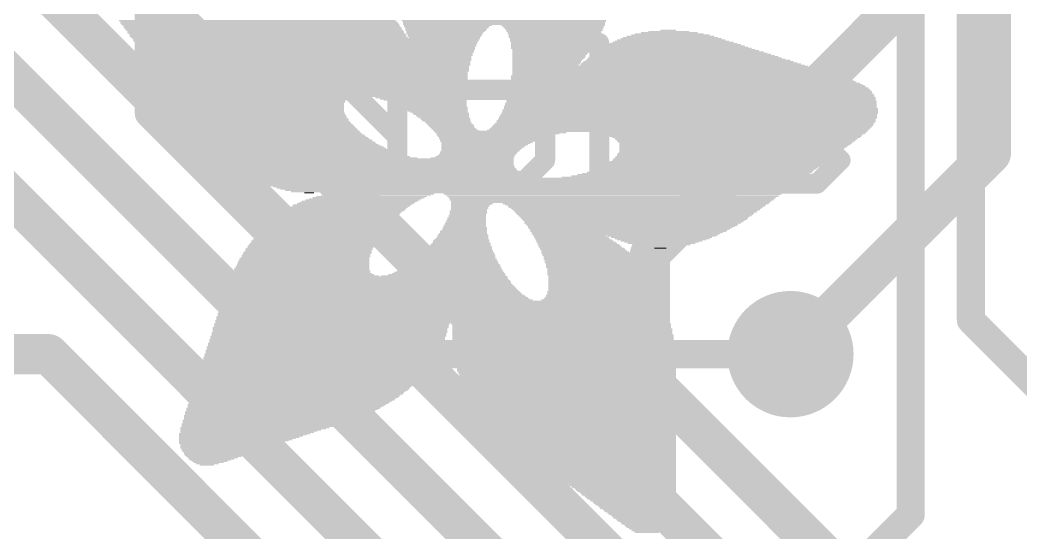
# Model space of a CAD drawing. Extents: x -0.1 to 66, y -0.1 to 31.
# Drawn here: x 3.38 to 9.72, y 5.98 to 9.23 of the extents above; entities that cross this region are included whole.
import ezdxf

# ---------------------------------------------------------------- set-up
doc = ezdxf.new("R2010")
doc.units = 0
for name, color, linetype in [('1', 12, 'CONTINUOUS'), ('16', 132, 'CONTINUOUS'), ('18', 110, 'CONTINUOUS'), ('21', 40, 'CONTINUOUS'), ('22', 6, 'CONTINUOUS')]:
    doc.layers.add(name, color=color, linetype=linetype)

# ---------------------------------------------------------------- blocks, each defined once
blk = doc.blocks.new('RECT')
blk.add_solid([(-0.5, -0.5), (0.5, -0.5), (-0.5, 0.5), (0.5, 0.5)])
blk = doc.blocks.new('ROUNDV')
at = {"const_width": 0.5}
blk.add_lwpolyline([(0, -0.25, 1), (0, 0.25, 1), (0, -0.25)], format="xyb", dxfattribs=at)

msp = doc.modelspace()

# ---------------------------------------------------------------- linework, layer by layer
at = {"layer": '1', "const_width": 0.1778}
for points in [[(9.398, 9.906), (9.398, 7.3279)], [(4.191, 9.779), (4.191, 8.636)], [(9.017, 9.652), (9.017, 6.096)], [(4.191, 8.636), (5.715, 7.112)], [(9.398, 7.3279), (10.2997, 6.4262)], [(8.255, 7.112), (5.715, 7.112)], [(9.017, 6.096), (8.382, 5.461)]]:
    msp.add_lwpolyline(points, dxfattribs=at)
at = {"layer": '1', "const_width": 0.0889}
for points in [[(4.2224, 8.6674, 1), (4.1596, 8.6046)], [(4.1465, 8.636, 1), (4.2355, 8.636)], [(9.4294, 7.3593, 1), (9.3666, 7.2965)], [(9.3536, 7.3279, 1), (9.4424, 7.3279)], [(5.715, 7.1565, 1), (5.715, 7.0675)], [(5.6836, 7.0806, 1), (5.7464, 7.1434)], [(8.255, 7.0675, 1), (8.255, 7.1565)], [(9.0484, 6.0646, 1), (8.9856, 6.1274)], [(8.9726, 6.096, 1), (9.0615, 6.096)]]:
    msp.add_lwpolyline(points, format="xyb", dxfattribs=at)
at = {"layer": '16', "const_width": 0.254}
for points in [[(9.525, 21.844), (9.525, 8.382)], [(8.001, 5.588), (4.064, 9.525)], [(6.985, 5.207), (2.794, 9.398)], [(3.556, 9.398), (7.493, 5.461)], [(9.017, 9.398), (7.366, 7.747)], [(9.525, 8.382), (8.255, 7.112)], [(3.175, 8.255), (6.477, 4.953)], [(7.366, 7.747), (7.366, 6.9469)], [(3.556, 7.112), (2.794, 7.112)], [(5.969, 4.699), (3.556, 7.112)], [(7.366, 6.9469), (9.2202, 5.0927)]]:
    msp.add_lwpolyline(points, dxfattribs=at)
at = {"layer": '16', "const_width": 0.127}
for points in [[(9.5699, 8.3371, 1), (9.4801, 8.4269)], [(9.4615, 8.382, 1), (9.5885, 8.382)], [(7.4295, 7.747, 1), (7.3025, 7.747)], [(7.3211, 7.7919, 1), (7.4109, 7.7021)], [(3.6009, 7.1569, 1), (3.5111, 7.0671)], [(3.556, 7.0485, 1), (3.556, 7.1755)], [(8.2101, 7.1569, 1), (8.2999, 7.0671)], [(7.4109, 6.9918, 1), (7.3211, 6.902)], [(7.3025, 6.9469, 1), (7.4295, 6.9469)]]:
    msp.add_lwpolyline(points, format="xyb", dxfattribs=at)
at = {"layer": '22', "const_width": 0.127}
for points in [[(6.1083, 9.0813), (6.1083, 8.1915)], [(7.0438, 9.0813), (7.0438, 8.1915)], [(5.4694, 8.7847), (5.3211, 8.7847)], [(5.7659, 8.4881), (5.4694, 8.7847)], [(5.7659, 8.1915), (5.7659, 8.7847)], [(6.5532, 8.7847), (6.1083, 8.7847)], [(6.7015, 8.6364), (6.5532, 8.7847)], [(7.4887, 8.7847), (7.0438, 8.7847)], [(7.637, 8.6364), (7.4887, 8.7847)], [(8.1276, 8.7847), (7.9793, 8.6364)], [(8.4242, 8.7847), (8.1276, 8.7847)], [(6.7015, 8.3398), (6.7015, 8.6364)], [(7.637, 8.3398), (7.637, 8.6364)], [(7.9793, 8.6364), (7.9793, 8.1915)], [(8.4242, 8.4881), (7.9793, 8.4881)], [(8.5725, 8.3398), (8.4242, 8.4881)], [(6.5532, 8.1915), (6.7015, 8.3398)], [(7.4887, 8.1915), (7.637, 8.3398)], [(8.4242, 8.1915), (8.5725, 8.3398)], [(6.1083, 8.1915), (6.5532, 8.1915)], [(7.0438, 8.1915), (7.4887, 8.1915)], [(7.9793, 8.1915), (8.4242, 8.1915)]]:
    msp.add_lwpolyline(points, dxfattribs=at)
at = {"layer": '22', "const_width": 0.0635}
for points in [[(6.14, 9.0813, 1), (6.0765, 9.0813)], [(7.0756, 9.0813, 1), (7.0121, 9.0813)], [(5.3211, 8.8164, 1), (5.3211, 8.7529)], [(5.4918, 8.8071, 1), (5.4469, 8.7622)], [(5.4694, 8.7529, 1), (5.4694, 8.8164)], [(5.7977, 8.7847, 1), (5.7342, 8.7847)], [(6.1083, 8.8164, 1), (6.1083, 8.7529)], [(6.5756, 8.8071, 1), (6.5307, 8.7622)], [(6.5532, 8.7529, 1), (6.5532, 8.8164)], [(7.0438, 8.8164, 1), (7.0438, 8.7529)], [(7.5111, 8.8071, 1), (7.4662, 8.7622)], [(7.4887, 8.7529, 1), (7.4887, 8.8164)], [(8.1276, 8.8164, 1), (8.1276, 8.7529)], [(8.1501, 8.7622, 1), (8.1052, 8.8071)], [(8.4242, 8.7529, 1), (8.4242, 8.8164)], [(6.7332, 8.6364, 1), (6.6697, 8.6364)], [(6.679, 8.6139, 1), (6.7239, 8.6588)], [(7.6687, 8.6364, 1), (7.6052, 8.6364)], [(7.6145, 8.6139, 1), (7.6594, 8.6588)], [(8.0111, 8.6364, 1), (7.9476, 8.6364)], [(7.9569, 8.6588, 1), (8.0018, 8.6139)], [(5.7435, 8.4656, 1), (5.7884, 8.5105)], [(7.9793, 8.5198, 1), (7.9793, 8.4563)], [(8.4467, 8.5105, 1), (8.4018, 8.4656)], [(8.4242, 8.4563, 1), (8.4242, 8.5198)], [(6.6697, 8.3398, 1), (6.7332, 8.3398)], [(6.7239, 8.3173, 1), (6.679, 8.3622)], [(7.6052, 8.3398, 1), (7.6687, 8.3398)], [(7.6594, 8.3173, 1), (7.6145, 8.3622)], [(8.595, 8.3173, 1), (8.55, 8.3622)], [(8.55, 8.3173, 1), (8.595, 8.3622)], [(6.1083, 8.2233, 1), (6.1083, 8.1597)], [(6.5307, 8.214, 1), (6.5756, 8.169)], [(6.5532, 8.1597, 1), (6.5532, 8.2233)], [(7.0438, 8.2233, 1), (7.0438, 8.1597)], [(7.4662, 8.214, 1), (7.5111, 8.169)], [(7.4887, 8.1597, 1), (7.4887, 8.2233)], [(7.9793, 8.2233, 1), (7.9793, 8.1597)], [(8.4018, 8.214, 1), (8.4467, 8.169)], [(8.4242, 8.1597, 1), (8.4242, 8.2233)], [(5.7342, 8.1915, 1), (5.7977, 8.1915)], [(6.0765, 8.1915, 1), (6.14, 8.1915)], [(7.0121, 8.1915, 1), (7.0756, 8.1915)], [(7.9476, 8.1915, 1), (8.0111, 8.1915)]]:
    msp.add_lwpolyline(points, format="xyb", dxfattribs=at)

# ---------------------------------------------------------------- block references
at = {"layer": '18', "xscale": 0.8001, "yscale": 0.8001}
msp.add_blockref('ROUNDV', (8.255, 7.112), dxfattribs=at)
msp.add_blockref('ROUNDV', (8.255, 7.112), dxfattribs=at)
at = {"layer": '21'}
for p, xscale, yscale in [((4.8781, 9.2227), 1.7526, 0.0077), ((4.8857, 9.2151), 1.7526, 0.0076), ((4.8895, 9.2075), 1.7602, 0.0076), ((4.8971, 9.1999), 1.7602, 0.0076), ((4.9009, 9.1923), 1.7526, 0.0076), ((6.4402, 9.2227), 1.2954, 0.0077), ((6.444, 9.2151), 1.2878, 0.0076), ((6.4402, 9.2075), 1.2802, 0.0076), ((6.4402, 9.1999), 1.2802, 0.0076), ((6.0859, 9.1923), 0.5563, 0.0076), ((6.7526, 9.1923), 0.6554, 0.0076), ((4.9086, 9.1847), 1.7526, 0.0077), ((4.9124, 9.177), 1.7602, 0.0076), ((4.9162, 9.1694), 1.7526, 0.0076), ((4.9238, 9.1618), 1.7526, 0.0076), ((4.9314, 9.1542), 1.7526, 0.0076), ((4.9314, 9.1466), 1.7526, 0.0077), ((4.939, 9.1389), 1.7526, 0.0076), ((4.9467, 9.1313), 1.7526, 0.0076), ((6.0782, 9.1847), 0.541, 0.0077), ((6.0782, 9.177), 0.5258, 0.0076), ((6.0744, 9.1694), 0.5182, 0.0076), ((6.0706, 9.1618), 0.5106, 0.0076), ((6.0668, 9.1466), 0.4876, 0.0077), ((6.063, 9.1389), 0.48, 0.0076), ((6.0707, 9.1542), 0.4953, 0.0076), ((6.0668, 9.1313), 0.4724, 0.0076), ((6.7526, 9.1847), 0.64, 0.0077), ((6.7564, 9.177), 0.6324, 0.0076), ((6.7564, 9.1694), 0.6172, 0.0076), ((6.7602, 9.1618), 0.6096, 0.0076), ((6.7564, 9.1542), 0.602, 0.0076), ((6.7602, 9.1466), 0.5944, 0.0077), ((6.7564, 9.1389), 0.5868, 0.0076), ((6.7603, 9.1313), 0.5791, 0.0076), ((7.4956, 9.1313), 0.4953, 0.0076), ((7.488, 9.1389), 0.4343, 0.0076), ((7.488, 9.1466), 0.3581, 0.0077), ((7.4842, 9.1542), 0.2591, 0.0076), ((7.4803, 9.1618), 0.099, 0.0076), ((4.9467, 9.1237), 1.7526, 0.0076), ((4.9543, 9.1161), 1.7526, 0.0076), ((5.1867, 9.1085), 2.2022, 0.0077), ((5.1867, 9.1008), 2.187, 0.0076), ((5.1867, 9.0932), 2.187, 0.0076), ((5.1867, 9.0856), 2.1717, 0.0076), ((5.1905, 9.078), 2.164, 0.0076), ((5.1905, 9.0704), 2.1488, 0.0077), ((6.063, 9.1237), 0.4648, 0.0076), ((6.063, 9.1161), 0.4496, 0.0076), ((6.7565, 9.1237), 0.5715, 0.0076), ((6.7565, 9.1161), 0.5715, 0.0076), ((6.7564, 9.1085), 0.5562, 0.0077), ((6.7564, 9.1008), 0.5562, 0.0076), ((6.7526, 9.0932), 0.5486, 0.0076), ((6.7526, 9.0856), 0.5334, 0.0076), ((6.7526, 9.078), 0.5334, 0.0076), ((6.7488, 9.0704), 0.5258, 0.0077), ((7.5184, 9.0704), 0.8458, 0.0077), ((7.5146, 9.078), 0.8078, 0.0076), ((7.5108, 9.0856), 0.7696, 0.0076), ((7.5032, 9.0932), 0.7239, 0.0076), ((7.4994, 9.1008), 0.6858, 0.0076), ((7.4994, 9.1085), 0.6401, 0.0077), ((7.4956, 9.1161), 0.6019, 0.0076), ((7.4956, 9.1237), 0.5563, 0.0076), ((5.1905, 9.0627), 2.1488, 0.0076), ((5.1905, 9.0551), 2.1336, 0.0076), ((5.1943, 9.0475), 2.126, 0.0076), ((5.1981, 9.0399), 2.1184, 0.0076), ((5.1943, 9.0323), 2.1108, 0.0077), ((5.1982, 9.0246), 2.1031, 0.0076), ((5.1982, 9.017), 2.0879, 0.0076), ((5.1982, 9.0094), 2.0879, 0.0076), ((5.202, 9.0018), 2.0803, 0.0076), ((6.745, 9.0627), 0.5182, 0.0076), ((6.745, 9.0551), 0.5182, 0.0076), ((6.7412, 9.0475), 0.5105, 0.0076), ((6.7412, 9.0399), 0.4953, 0.0076), ((6.7374, 9.0323), 0.4877, 0.0077), ((6.7374, 9.0246), 0.4877, 0.0076), ((6.7336, 9.017), 0.4801, 0.0076), ((6.7298, 9.0094), 0.4725, 0.0076), ((6.7259, 9.0018), 0.4648, 0.0076), ((7.5756, 9.0018), 1.1583, 0.0076), ((7.568, 9.0094), 1.1277, 0.0076), ((7.5604, 9.017), 1.0973, 0.0076), ((7.5565, 9.0246), 1.0592, 0.0076), ((7.5451, 9.0323), 1.0211, 0.0077), ((7.5413, 9.0399), 0.983, 0.0076), ((7.5337, 9.0475), 0.9525, 0.0076), ((7.5298, 9.0551), 0.9144, 0.0076), ((7.5223, 9.0627), 0.8839, 0.0076), ((5.2019, 8.9942), 2.065, 0.0077), ((5.2057, 8.9865), 2.0574, 0.0076), ((5.2057, 8.9789), 2.0574, 0.0076), ((5.2096, 8.9713), 2.0497, 0.0076), ((5.2096, 8.9637), 2.0345, 0.0076), ((5.2134, 8.9561), 2.0269, 0.0077), ((5.2134, 8.9484), 2.0269, 0.0076), ((5.2172, 8.9408), 2.0193, 0.0076), ((6.7259, 8.9942), 0.4648, 0.0077), ((6.7221, 8.9865), 0.4572, 0.0076), ((6.7183, 8.9789), 0.4496, 0.0076), ((6.7145, 8.9713), 0.442, 0.0076), ((6.7107, 8.9637), 0.4344, 0.0076), ((6.7107, 8.9561), 0.4344, 0.0077), ((6.7069, 8.9484), 0.4267, 0.0076), ((6.7031, 8.9408), 0.4191, 0.0076), ((7.6327, 8.9408), 1.425, 0.0076), ((7.6251, 8.9484), 1.3944, 0.0076), ((7.6175, 8.9561), 1.364, 0.0077), ((7.6099, 8.9637), 1.3335, 0.0076), ((7.606, 8.9713), 1.2954, 0.0076), ((7.5947, 8.9789), 1.2573, 0.0076), ((7.587, 8.9865), 1.2268, 0.0076), ((7.5794, 8.9942), 1.1963, 0.0077), ((5.2172, 8.9332), 2.0041, 0.0076), ((5.221, 8.9256), 1.9964, 0.0076), ((5.221, 8.918), 1.9964, 0.0077), ((5.2248, 8.9103), 1.9888, 0.0076), ((5.2286, 8.9027), 1.9812, 0.0076), ((5.2248, 8.8951), 1.9736, 0.0076), ((5.2286, 8.8875), 1.966, 0.0076), ((5.2324, 8.8799), 1.9584, 0.0077), ((7.4308, 8.9332), 1.8745, 0.0076), ((7.4422, 8.9256), 1.8974, 0.0076), ((7.4575, 8.918), 1.9279, 0.0077), ((7.4689, 8.9103), 1.9507, 0.0076), ((7.4803, 8.9027), 1.9736, 0.0076), ((7.4918, 8.8951), 1.9965, 0.0076), ((7.5032, 8.8875), 2.0193, 0.0076), ((7.5146, 8.8799), 2.0422, 0.0077), ((5.2363, 8.8722), 1.9507, 0.0076), ((5.2363, 8.8646), 1.9507, 0.0076), ((5.2401, 8.857), 1.9431, 0.0076), ((5.2439, 8.8494), 1.9355, 0.0076), ((5.2439, 8.8418), 1.9203, 0.0077), ((5.2439, 8.8341), 1.9203, 0.0076), ((5.2477, 8.8265), 1.9127, 0.0076), ((5.2515, 8.8189), 1.905, 0.0076), ((5.2553, 8.8113), 1.8974, 0.0076), ((7.5946, 8.8189), 2.2326, 0.0076), ((7.6023, 8.8113), 2.2479, 0.0076), ((7.5222, 8.8722), 2.0726, 0.0076), ((7.5337, 8.8646), 2.0955, 0.0076), ((7.5489, 8.857), 2.126, 0.0076), ((7.5603, 8.8494), 2.1488, 0.0076), ((7.5718, 8.8418), 2.1717, 0.0077), ((7.5794, 8.8341), 2.1869, 0.0076), ((7.5908, 8.8265), 2.2098, 0.0076), ((5.2553, 8.8037), 1.8974, 0.0077), ((5.2591, 8.796), 1.8898, 0.0076), ((5.2629, 8.7884), 1.8822, 0.0076), ((5.2667, 8.7808), 1.8746, 0.0076), ((5.2667, 8.7732), 1.8746, 0.0076), ((5.2706, 8.7656), 1.8669, 0.0077), ((5.2744, 8.7579), 1.8593, 0.0076), ((5.2744, 8.7503), 1.8593, 0.0076), ((7.6251, 8.7503), 2.3241, 0.0076), ((7.6175, 8.7808), 2.2936, 0.0076), ((7.6213, 8.7732), 2.3012, 0.0076), ((7.6213, 8.7656), 2.3012, 0.0077), ((7.6251, 8.7579), 2.3088, 0.0076), ((7.6061, 8.8037), 2.2555, 0.0077), ((7.6137, 8.796), 2.2707, 0.0076), ((7.6175, 8.7884), 2.2784, 0.0076), ((4.9238, 8.7427), 1.143, 0.0076), ((4.9123, 8.7351), 1.1049, 0.0076), ((4.9085, 8.7275), 1.0821, 0.0077), ((4.9047, 8.7198), 1.0745, 0.0076), ((4.9047, 8.7122), 1.0591, 0.0076), ((4.9085, 8.7046), 1.0515, 0.0076), ((4.9085, 8.697), 1.0363, 0.0076), ((4.9085, 8.6894), 1.0363, 0.0077), ((5.8916, 8.7427), 0.6249, 0.0076), ((5.9144, 8.7351), 0.5792, 0.0076), ((5.9297, 8.7275), 0.5487, 0.0077), ((5.9411, 8.7198), 0.5258, 0.0076), ((5.9525, 8.7122), 0.503, 0.0076), ((5.964, 8.7046), 0.4801, 0.0076), ((5.9716, 8.697), 0.4649, 0.0076), ((5.983, 8.6894), 0.442, 0.0077), ((7.6251, 8.697), 2.3546, 0.0076), ((7.6251, 8.6894), 2.3546, 0.0077), ((7.6251, 8.7198), 2.3394, 0.0076), ((7.6289, 8.7122), 2.347, 0.0076), ((7.6289, 8.7046), 2.347, 0.0076), ((7.6251, 8.7427), 2.3241, 0.0076), ((7.6289, 8.7351), 2.3318, 0.0076), ((7.6289, 8.7275), 2.3318, 0.0077), ((4.9123, 8.6817), 1.0287, 0.0076), ((4.9162, 8.6741), 1.0211, 0.0076), ((4.92, 8.6665), 1.0134, 0.0076), ((4.92, 8.6589), 1.0134, 0.0076), ((4.9238, 8.6513), 1.0058, 0.0077), ((4.9276, 8.6436), 0.9982, 0.0076), ((4.9314, 8.636), 1.0058, 0.0076), ((4.9352, 8.6284), 0.9982, 0.0076), ((4.9428, 8.6208), 0.9983, 0.0076), ((5.9906, 8.6817), 0.4268, 0.0076), ((6.0021, 8.6741), 0.4191, 0.0076), ((6.0097, 8.6665), 0.4039, 0.0076), ((6.0173, 8.6589), 0.3886, 0.0076), ((6.0211, 8.6513), 0.381, 0.0077), ((6.0287, 8.6436), 0.3658, 0.0076), ((6.0402, 8.636), 0.3581, 0.0076), ((6.044, 8.6284), 0.3505, 0.0076), ((6.0516, 8.6208), 0.3353, 0.0076), ((7.6099, 8.6284), 2.3851, 0.0076), ((7.6099, 8.6208), 2.3851, 0.0076), ((7.6175, 8.6436), 2.3851, 0.0076), ((7.6175, 8.636), 2.3851, 0.0076), ((7.6213, 8.6589), 2.3774, 0.0076), ((7.6213, 8.6513), 2.3774, 0.0077), ((7.6213, 8.6817), 2.3622, 0.0076), ((7.6213, 8.6741), 2.3622, 0.0076), ((7.6251, 8.6665), 2.3698, 0.0076), ((4.9467, 8.6132), 0.9906, 0.0077), ((4.9505, 8.6055), 0.9982, 0.0076), ((4.9581, 8.5979), 0.9982, 0.0076), ((4.9619, 8.5903), 0.9906, 0.0076), ((4.9695, 8.5827), 0.9906, 0.0076), ((4.9733, 8.5751), 0.9982, 0.0077), ((4.9809, 8.5674), 0.9983, 0.0076), ((4.9886, 8.5598), 0.9982, 0.0076), ((6.0554, 8.6132), 0.3277, 0.0077), ((6.0668, 8.6055), 0.32, 0.0076), ((6.0706, 8.5979), 0.3124, 0.0076), ((6.0744, 8.5903), 0.3048, 0.0076), ((6.0859, 8.5827), 0.2971, 0.0076), ((6.0897, 8.5751), 0.2895, 0.0077), ((6.0973, 8.5674), 0.2896, 0.0076), ((6.1049, 8.5598), 0.2896, 0.0076), ((7.5756, 8.5598), 2.4079, 0.0076), ((7.5794, 8.5674), 2.4003, 0.0076), ((7.587, 8.5751), 2.4003, 0.0077), ((7.5947, 8.5903), 2.4003, 0.0076), ((7.5947, 8.5827), 2.4003, 0.0076), ((7.5985, 8.5979), 2.3927, 0.0076), ((7.6061, 8.6132), 2.3927, 0.0077), ((7.6061, 8.6055), 2.3927, 0.0076), ((4.9962, 8.5522), 0.9982, 0.0076), ((5, 8.5446), 1.0058, 0.0076), ((5.0076, 8.537), 1.0058, 0.0077), ((5.0152, 8.5293), 1.0059, 0.0076), ((5.0191, 8.5217), 1.0135, 0.0076), ((5.0267, 8.5141), 1.0135, 0.0076), ((5.0343, 8.5065), 1.0134, 0.0076), ((5.0457, 8.4989), 1.0211, 0.0077), ((6.1087, 8.5522), 0.282, 0.0076), ((6.1164, 8.5446), 0.2819, 0.0076), ((6.124, 8.537), 0.2819, 0.0077), ((6.1354, 8.5293), 0.2896, 0.0076), ((7.3698, 8.5217), 2.7432, 0.0076), ((6.4211, 8.5141), 0.8306, 0.0076), ((6.383, 8.4989), 0.7391, 0.0077), ((6.4021, 8.5065), 0.7772, 0.0076), ((7.5413, 8.5293), 2.4155, 0.0076), ((7.5527, 8.537), 2.408, 0.0077), ((7.5604, 8.5446), 2.4079, 0.0076), ((7.568, 8.5522), 2.4079, 0.0076), ((7.8841, 8.5141), 1.6993, 0.0076), ((7.8994, 8.5065), 1.6536, 0.0076), ((7.9032, 8.4989), 1.6154, 0.0077), ((5.0534, 8.4912), 1.0211, 0.0076), ((5.061, 8.4836), 1.0363, 0.0076), ((5.0686, 8.476), 1.0363, 0.0076), ((5.08, 8.4684), 1.044, 0.0076), ((5.0877, 8.4608), 1.0439, 0.0077), ((5.0991, 8.4531), 1.0515, 0.0076), ((5.1067, 8.4455), 1.0516, 0.0076), ((5.1181, 8.4379), 1.0592, 0.0076), ((5.1295, 8.4303), 1.0668, 0.0076), ((6.3716, 8.4912), 0.701, 0.0076), ((6.3525, 8.476), 0.6477, 0.0076), ((6.364, 8.4836), 0.6706, 0.0076), ((6.3449, 8.4684), 0.6172, 0.0076), ((6.3373, 8.4608), 0.602, 0.0077), ((6.3258, 8.4455), 0.5639, 0.0076), ((6.3182, 8.4379), 0.5487, 0.0076), ((6.3335, 8.4531), 0.5792, 0.0076), ((6.3106, 8.4303), 0.5334, 0.0076), ((7.907, 8.4912), 1.5926, 0.0076), ((7.9108, 8.4836), 1.5697, 0.0076), ((7.9108, 8.476), 1.5393, 0.0076), ((7.9108, 8.4684), 1.524, 0.0076), ((7.9108, 8.4608), 1.5087, 0.0077), ((7.9071, 8.4531), 1.4859, 0.0076), ((7.9071, 8.4455), 1.4707, 0.0076), ((7.9032, 8.4379), 1.463, 0.0076), ((7.8956, 8.4303), 1.4478, 0.0076), ((5.141, 8.4227), 1.0744, 0.0077), ((5.1524, 8.415), 1.082, 0.0076), ((5.1601, 8.4074), 1.0973, 0.0076), ((5.1753, 8.3998), 1.1125, 0.0076), ((5.1867, 8.3922), 1.1202, 0.0076), ((5.2058, 8.3846), 1.1277, 0.0077), ((5.2172, 8.3769), 1.1354, 0.0076), ((5.2362, 8.3693), 1.1582, 0.0076), ((6.265, 8.3693), 0.4877, 0.0076), ((6.2726, 8.3769), 0.4877, 0.0076), ((6.2839, 8.3922), 0.4953, 0.0076), ((6.2801, 8.3846), 0.4877, 0.0077), ((6.2915, 8.3998), 0.4953, 0.0076), ((6.3068, 8.4227), 0.5258, 0.0077), ((6.2992, 8.415), 0.5106, 0.0076), ((6.2954, 8.4074), 0.503, 0.0076), ((7.8499, 8.3769), 1.3868, 0.0076), ((7.8461, 8.3693), 1.3792, 0.0076), ((7.8613, 8.3846), 1.3944, 0.0077), ((7.8841, 8.415), 1.4249, 0.0076), ((7.8803, 8.4074), 1.4173, 0.0076), ((7.8765, 8.3998), 1.4097, 0.0076), ((7.8918, 8.4227), 1.4402, 0.0077), ((7.869, 8.3922), 1.3945, 0.0076), ((5.2553, 8.3617), 1.1811, 0.0076), ((5.2819, 8.3541), 1.2192, 0.0076), ((5.5906, 8.3465), 1.8211, 0.0077), ((5.5944, 8.3388), 1.8135, 0.0076), ((5.5982, 8.3312), 1.8059, 0.0076), ((5.6058, 8.3236), 1.7907, 0.0076), ((5.6096, 8.316), 1.783, 0.0076), ((5.6134, 8.3084), 1.7754, 0.0077), ((6.2383, 8.3541), 0.5257, 0.0076), ((6.2573, 8.3617), 0.503, 0.0076), ((7.7623, 8.3084), 1.3793, 0.0077), ((7.7737, 8.316), 1.3716, 0.0076), ((7.7889, 8.3236), 1.3716, 0.0076), ((7.7965, 8.3312), 1.3716, 0.0076), ((7.808, 8.3388), 1.364, 0.0076), ((7.8194, 8.3465), 1.3716, 0.0077), ((7.827, 8.3541), 1.3716, 0.0076), ((7.8385, 8.3617), 1.3793, 0.0076), ((5.6211, 8.3007), 1.7755, 0.0076), ((5.6287, 8.2931), 1.7603, 0.0076), ((5.6363, 8.2855), 1.7602, 0.0076), ((5.6439, 8.2779), 1.7602, 0.0076), ((5.6591, 8.2703), 1.7602, 0.0077), ((5.6706, 8.2626), 1.7679, 0.0076), ((5.6858, 8.255), 1.7678, 0.0076), ((5.7011, 8.2474), 1.7679, 0.0076), ((5.7201, 8.2398), 1.7907, 0.0076), ((7.6099, 8.2398), 1.4859, 0.0076), ((7.6365, 8.2474), 1.463, 0.0076), ((7.6556, 8.255), 1.4402, 0.0076), ((7.6785, 8.2626), 1.4249, 0.0076), ((7.6937, 8.2703), 1.4097, 0.0077), ((7.7089, 8.2779), 1.3944, 0.0076), ((7.7242, 8.2855), 1.3945, 0.0076), ((7.7356, 8.2931), 1.3868, 0.0076), ((7.7546, 8.3007), 1.3792, 0.0076), ((5.7544, 8.2322), 1.8288, 0.0077), ((6.5964, 8.2245), 3.4824, 0.0076), ((6.5964, 8.2169), 3.4518, 0.0076), ((6.6002, 8.2093), 3.429, 0.0076), ((6.604, 8.2017), 3.4062, 0.0076), ((6.604, 8.1941), 3.3756, 0.0077), ((6.6078, 8.1864), 3.3528, 0.0076), ((6.6117, 8.1788), 3.3147, 0.0076), ((7.5756, 8.2322), 1.5393, 0.0077), ((6.6193, 8.1712), 3.2843, 0.0076), ((6.6269, 8.1636), 3.2537, 0.0076), ((6.6307, 8.156), 3.2156, 0.0077), ((6.6421, 8.1483), 3.1776, 0.0076), ((6.6535, 8.1407), 3.1242, 0.0076), ((5.2058, 8.1331), 0.0609, 0.0076), ((5.6287, 8.1179), 0.6935, 0.0077), ((5.6515, 8.1255), 0.6934, 0.0076), ((6.7717, 8.1331), 2.8727, 0.0076), ((7.1298, 8.1255), 2.1412, 0.0076), ((7.1298, 8.1179), 2.1108, 0.0077), ((5.4725, 8.0493), 0.7467, 0.0076), ((5.4801, 8.0569), 0.7467, 0.0076), ((5.4991, 8.0645), 0.7392, 0.0076), ((5.5106, 8.0721), 0.7315, 0.0076), ((5.5258, 8.0798), 0.7315, 0.0077), ((5.5449, 8.0874), 0.7239, 0.0076), ((5.5639, 8.095), 0.7163, 0.0076), ((5.583, 8.1026), 0.7087, 0.0076), ((5.602, 8.1102), 0.701, 0.0076), ((7.1298, 8.1102), 2.0955, 0.0076), ((7.126, 8.1026), 2.0726, 0.0076), ((7.126, 8.095), 2.0574, 0.0076), ((7.1222, 8.0874), 2.0498, 0.0076), ((6.2383, 8.0645), 0.2667, 0.0076), ((6.2307, 8.0569), 0.2515, 0.0076), ((6.2268, 8.0493), 0.2438, 0.0076), ((7.1184, 8.0798), 2.0269, 0.0077), ((7.1146, 8.0721), 2.0193, 0.0076), ((7.2746, 8.0645), 1.684, 0.0076), ((7.2746, 8.0569), 1.6535, 0.0076), ((7.2784, 8.0493), 1.6307, 0.0076), ((5.3848, 7.9883), 0.7696, 0.0076), ((5.3924, 7.9959), 0.7696, 0.0076), ((5.4039, 8.0036), 0.762, 0.0077), ((5.4115, 8.0112), 0.762, 0.0076), ((5.4267, 8.0188), 0.762, 0.0076), ((5.4343, 8.0264), 0.762, 0.0076), ((5.4458, 8.034), 0.7544, 0.0076), ((5.4572, 8.0417), 0.7468, 0.0077), ((6.2078, 7.9883), 0.2362, 0.0076), ((6.2154, 8.0188), 0.2362, 0.0076), ((6.2154, 8.0112), 0.2362, 0.0076), ((6.2154, 8.0036), 0.2362, 0.0077), ((6.2116, 7.9959), 0.2286, 0.0076), ((6.223, 8.0417), 0.2362, 0.0077), ((6.223, 8.034), 0.2362, 0.0076), ((6.2192, 8.0264), 0.2286, 0.0076), ((7.2746, 8.0417), 1.6078, 0.0077), ((7.2784, 8.034), 1.585, 0.0076), ((7.2784, 8.0264), 1.5697, 0.0076), ((7.2746, 8.0188), 1.5469, 0.0076), ((7.2746, 8.0112), 1.5316, 0.0076), ((7.2708, 8.0036), 1.5087, 0.0077), ((7.2708, 7.9959), 1.4935, 0.0076), ((7.2708, 7.9883), 1.4783, 0.0076), ((5.3201, 7.9274), 0.7773, 0.0077), ((5.3277, 7.935), 0.7773, 0.0076), ((5.3353, 7.9426), 0.7772, 0.0076), ((5.3429, 7.9502), 0.7772, 0.0076), ((5.3505, 7.9578), 0.7772, 0.0076), ((5.3582, 7.9655), 0.7773, 0.0077), ((5.3696, 7.9731), 0.7696, 0.0076), ((5.3772, 7.9807), 0.7696, 0.0076), ((6.1926, 7.9274), 0.2667, 0.0077), ((6.1964, 7.9426), 0.2591, 0.0076), ((6.1964, 7.935), 0.2591, 0.0076), ((6.2002, 7.9578), 0.2515, 0.0076), ((6.2002, 7.9502), 0.2515, 0.0076), ((6.2039, 7.9731), 0.2439, 0.0076), ((6.2039, 7.9655), 0.2439, 0.0077), ((6.2078, 7.9807), 0.2362, 0.0076), ((7.267, 7.9807), 1.4555, 0.0076), ((7.267, 7.9731), 1.4401, 0.0076), ((7.267, 7.9655), 1.4249, 0.0077), ((7.2632, 7.9578), 1.4021, 0.0076), ((7.2632, 7.9502), 1.3869, 0.0076), ((7.2555, 7.9426), 1.3716, 0.0076), ((7.2517, 7.935), 1.3488, 0.0076), ((7.2518, 7.9274), 1.3335, 0.0077), ((5.2667, 7.8664), 0.7924, 0.0076), ((5.2629, 7.8588), 0.7848, 0.0076), ((5.2744, 7.874), 0.7925, 0.0076), ((5.2782, 7.8816), 0.7849, 0.0076), ((5.2858, 7.8893), 0.7849, 0.0077), ((5.2934, 7.8969), 0.7849, 0.0076), ((5.301, 7.9045), 0.7848, 0.0076), ((5.3086, 7.9121), 0.7848, 0.0076), ((5.3124, 7.9197), 0.7772, 0.0076), ((6.1811, 7.8664), 0.32, 0.0076), ((6.1811, 7.8588), 0.32, 0.0076), ((6.1811, 7.874), 0.3048, 0.0076), ((6.1849, 7.8893), 0.2972, 0.0077), ((6.1849, 7.8816), 0.2972, 0.0076), ((6.1887, 7.8969), 0.2896, 0.0076), ((6.1926, 7.9121), 0.2819, 0.0076), ((6.1926, 7.9045), 0.2819, 0.0076), ((6.1926, 7.9197), 0.2667, 0.0076), ((7.2479, 7.9197), 1.3106, 0.0076), ((7.2403, 7.9121), 1.2954, 0.0076), ((7.2365, 7.9045), 1.2725, 0.0076), ((7.2327, 7.8969), 1.2497, 0.0076), ((7.2289, 7.8893), 1.2421, 0.0077), ((7.2212, 7.8816), 1.2116, 0.0076), ((7.2136, 7.874), 1.1964, 0.0076), ((7.2098, 7.8664), 1.1734, 0.0076), ((6.8593, 7.8588), 0.4572, 0.0076), ((7.4384, 7.8588), 0.6858, 0.0076), ((5.2172, 7.7978), 0.8001, 0.0076), ((5.2248, 7.8054), 0.8001, 0.0076), ((5.2286, 7.8131), 0.7924, 0.0077), ((5.2401, 7.8283), 0.8001, 0.0076), ((5.2363, 7.8207), 0.7925, 0.0076), ((5.2439, 7.8359), 0.7925, 0.0076), ((5.2515, 7.8435), 0.7925, 0.0076), ((5.2591, 7.8512), 0.7925, 0.0077), ((6.1621, 7.7978), 0.3887, 0.0076), ((6.1659, 7.8054), 0.381, 0.0076), ((6.1697, 7.8131), 0.3734, 0.0077), ((6.1696, 7.8283), 0.3581, 0.0076), ((6.1696, 7.8207), 0.3581, 0.0076), ((6.1734, 7.8359), 0.3505, 0.0076), ((6.1734, 7.8435), 0.3353, 0.0076), ((6.1773, 7.8512), 0.3276, 0.0077), ((6.8669, 7.8512), 0.4724, 0.0077), ((6.8745, 7.8435), 0.4724, 0.0076), ((6.8822, 7.8359), 0.4877, 0.0076), ((6.8898, 7.8283), 0.4877, 0.0076), ((6.8974, 7.8207), 0.5029, 0.0076), ((6.905, 7.8131), 0.503, 0.0077), ((6.9126, 7.8054), 0.5182, 0.0076), ((6.9203, 7.7978), 0.5181, 0.0076), ((7.4384, 7.8512), 0.64, 0.0077), ((7.4422, 7.8435), 0.602, 0.0076), ((7.4384, 7.8359), 0.5638, 0.0076), ((7.4384, 7.8283), 0.5182, 0.0076), ((7.4384, 7.8207), 0.4724, 0.0076), ((7.4384, 7.8131), 0.4268, 0.0077), ((7.4384, 7.8054), 0.3658, 0.0076), ((7.4346, 7.7978), 0.2972, 0.0076), ((5.1867, 7.7369), 0.8154, 0.0077), ((5.1943, 7.7521), 0.8154, 0.0076), ((5.1905, 7.7445), 0.8078, 0.0076), ((5.1982, 7.7597), 0.8077, 0.0076), ((5.2058, 7.775), 0.8077, 0.0077), ((5.202, 7.7673), 0.8001, 0.0076), ((5.2096, 7.7826), 0.8001, 0.0076), ((5.2172, 7.7902), 0.8001, 0.0076), ((6.1468, 7.7369), 0.48, 0.0077), ((6.1468, 7.7445), 0.4648, 0.0076), ((6.1506, 7.7521), 0.4572, 0.0076), ((6.1506, 7.7597), 0.442, 0.0076), ((6.1545, 7.7673), 0.4343, 0.0076), ((6.1545, 7.775), 0.4191, 0.0077), ((6.1583, 7.7826), 0.4115, 0.0076), ((6.1621, 7.7902), 0.4039, 0.0076), ((6.9241, 7.7902), 0.5257, 0.0076), ((6.9355, 7.7826), 0.5334, 0.0076), ((6.9393, 7.775), 0.541, 0.0077), ((6.9469, 7.7673), 0.541, 0.0076), ((6.9546, 7.7597), 0.5563, 0.0076), ((6.9584, 7.7521), 0.5639, 0.0076), ((6.966, 7.7445), 0.5639, 0.0076), ((6.9698, 7.7369), 0.5715, 0.0077), ((7.4346, 7.7902), 0.221, 0.0076), ((7.4308, 7.7826), 0.0762, 0.0076), ((5.1638, 7.6683), 0.8458, 0.0076), ((5.1676, 7.6835), 0.8382, 0.0076), ((5.1676, 7.6759), 0.8382, 0.0076), ((5.1715, 7.6988), 0.8305, 0.0077), ((5.1715, 7.6911), 0.8305, 0.0076), ((5.1753, 7.714), 0.8229, 0.0076), ((5.1753, 7.7064), 0.8229, 0.0076), ((5.1791, 7.7216), 0.8153, 0.0076), ((5.1867, 7.7292), 0.8154, 0.0076), ((6.1163, 7.6683), 0.602, 0.0076), ((6.124, 7.6759), 0.5867, 0.0076), ((6.124, 7.6835), 0.5715, 0.0076), ((6.1278, 7.6911), 0.5487, 0.0076), ((6.1316, 7.6988), 0.541, 0.0077), ((6.1316, 7.7064), 0.5258, 0.0076), ((6.1354, 7.714), 0.5182, 0.0076), ((6.1391, 7.7216), 0.4953, 0.0076), ((6.143, 7.7292), 0.4876, 0.0076), ((6.9812, 7.7216), 0.5792, 0.0076), ((6.985, 7.714), 0.5868, 0.0076), ((6.9774, 7.7292), 0.5715, 0.0076), ((6.9927, 7.7064), 0.5867, 0.0076), ((6.9965, 7.6988), 0.5943, 0.0077), ((7.0003, 7.6911), 0.6019, 0.0076), ((7.0079, 7.6835), 0.602, 0.0076), ((7.0117, 7.6759), 0.6096, 0.0076), ((7.0155, 7.6683), 0.6172, 0.0076), ((5.1791, 7.6073), 0.9373, 0.0076), ((5.1601, 7.6226), 0.8839, 0.0077), ((5.1677, 7.6149), 0.8991, 0.0076), ((5.1601, 7.6378), 0.8687, 0.0076), ((5.1601, 7.6302), 0.8687, 0.0076), ((5.16, 7.653), 0.8534, 0.0076), ((5.16, 7.6454), 0.8534, 0.0076), ((5.1638, 7.6607), 0.8458, 0.0077), ((6.0592, 7.6073), 0.7925, 0.0076), ((6.0783, 7.6149), 0.7391, 0.0076), ((6.0897, 7.6226), 0.7163, 0.0077), ((6.0935, 7.6302), 0.6934, 0.0076), ((6.0973, 7.6378), 0.6706, 0.0076), ((6.1049, 7.6454), 0.6554, 0.0076), ((6.1087, 7.653), 0.6324, 0.0076), ((6.1163, 7.6607), 0.6172, 0.0077), ((7.0193, 7.6607), 0.6248, 0.0077), ((7.0269, 7.653), 0.6248, 0.0076), ((7.0269, 7.6454), 0.6248, 0.0076), ((7.0308, 7.6378), 0.6325, 0.0076), ((7.0346, 7.6302), 0.6401, 0.0076), ((7.0384, 7.6226), 0.6477, 0.0077), ((7.0384, 7.6149), 0.6477, 0.0076), ((7.046, 7.6073), 0.6477, 0.0076), ((5.5906, 7.554), 1.8059, 0.0076), ((5.5944, 7.5464), 1.8135, 0.0077), ((5.5906, 7.5692), 1.7907, 0.0076), ((5.5906, 7.5616), 1.7907, 0.0076), ((5.5829, 7.5921), 1.7602, 0.0076), ((5.5868, 7.5845), 1.7679, 0.0077), ((5.5906, 7.5768), 1.7755, 0.0076), ((5.5867, 7.5997), 1.7526, 0.0076), ((7.0536, 7.5845), 0.663, 0.0077), ((7.0574, 7.5768), 0.6706, 0.0076), ((7.0574, 7.5692), 0.6706, 0.0076), ((7.0612, 7.5616), 0.6782, 0.0076), ((7.0612, 7.554), 0.6782, 0.0076), ((7.065, 7.5464), 0.6858, 0.0077), ((7.0498, 7.5997), 0.6553, 0.0076), ((7.0498, 7.5921), 0.6553, 0.0076), ((5.6172, 7.4854), 1.905, 0.0076), ((5.6096, 7.5006), 1.8746, 0.0076), ((5.6134, 7.493), 1.8822, 0.0076), ((5.6058, 7.5083), 1.8669, 0.0077), ((5.5982, 7.5311), 1.8364, 0.0076), ((5.602, 7.5235), 1.844, 0.0076), ((5.6058, 7.5159), 1.8516, 0.0076), ((5.5982, 7.5387), 1.8212, 0.0076), ((7.0727, 7.4854), 0.7315, 0.0076), ((7.0689, 7.5083), 0.7087, 0.0077), ((7.0727, 7.5006), 0.7163, 0.0076), ((7.0727, 7.493), 0.7163, 0.0076), ((7.065, 7.5387), 0.6858, 0.0076), ((7.0688, 7.5311), 0.6934, 0.0076), ((7.0688, 7.5235), 0.6934, 0.0076), ((7.0727, 7.5159), 0.7011, 0.0076), ((6.0516, 7.4168), 2.8194, 0.0076), ((6.0516, 7.4397), 2.8041, 0.0076), ((6.0554, 7.4321), 2.8118, 0.0077), ((6.0554, 7.4244), 2.8118, 0.0076), ((5.6401, 7.4549), 1.966, 0.0076), ((6.0554, 7.4473), 2.7965, 0.0076), ((5.6287, 7.4625), 1.9431, 0.0076), ((5.621, 7.4778), 1.9126, 0.0076), ((5.6287, 7.4702), 1.9279, 0.0077), ((7.0612, 7.4549), 0.7696, 0.0076), ((7.0688, 7.4625), 0.7544, 0.0076), ((7.0727, 7.4702), 0.7467, 0.0077), ((7.0727, 7.4778), 0.7315, 0.0076), ((6.0516, 7.3711), 2.8499, 0.0076), ((6.0554, 7.3635), 2.8575, 0.0076), ((6.0554, 7.3559), 2.8575, 0.0077), ((6.0516, 7.394), 2.8347, 0.0077), ((6.0554, 7.3863), 2.8423, 0.0076), ((6.0554, 7.3787), 2.8423, 0.0076), ((6.0554, 7.4092), 2.827, 0.0076), ((6.0554, 7.4016), 2.827, 0.0076), ((5.3506, 7.3025), 1.4935, 0.0076), ((5.3468, 7.2949), 1.4859, 0.0076), ((5.3582, 7.3254), 1.4935, 0.0076), ((5.3544, 7.3178), 1.4859, 0.0077), ((5.3544, 7.3101), 1.4859, 0.0076), ((5.362, 7.3482), 1.4859, 0.0076), ((5.362, 7.3406), 1.4859, 0.0076), ((5.362, 7.333), 1.4859, 0.0076), ((6.7983, 7.3482), 1.3716, 0.0076), ((6.7983, 7.3406), 1.3716, 0.0076), ((6.8021, 7.333), 1.3792, 0.0076), ((6.8021, 7.3254), 1.3792, 0.0076), ((6.8021, 7.3178), 1.3792, 0.0077), ((6.8021, 7.3101), 1.3792, 0.0076), ((6.806, 7.3025), 1.3869, 0.0076), ((6.806, 7.2949), 1.3869, 0.0076), ((5.3277, 7.2263), 1.4935, 0.0076), ((5.3353, 7.2492), 1.4935, 0.0076), ((5.3315, 7.2416), 1.4859, 0.0077), ((5.3315, 7.2339), 1.4859, 0.0076), ((5.3429, 7.2797), 1.4936, 0.0077), ((5.3391, 7.272), 1.4859, 0.0076), ((5.3391, 7.2644), 1.4859, 0.0076), ((5.3391, 7.2568), 1.4859, 0.0076), ((5.3468, 7.2873), 1.4859, 0.0076), ((6.806, 7.2873), 1.3869, 0.0076), ((6.806, 7.2797), 1.3869, 0.0077), ((6.8098, 7.272), 1.3945, 0.0076), ((6.8098, 7.2644), 1.3945, 0.0076), ((6.8098, 7.2568), 1.3945, 0.0076), ((6.8098, 7.2492), 1.3945, 0.0076), ((6.8098, 7.2416), 1.3945, 0.0077), ((6.8136, 7.2339), 1.4021, 0.0076), ((6.8136, 7.2263), 1.4021, 0.0076), ((5.3087, 7.1806), 1.4859, 0.0076), ((5.3087, 7.173), 1.4859, 0.0076), ((5.3087, 7.1654), 1.4859, 0.0077), ((5.3201, 7.2035), 1.4935, 0.0077), ((5.3163, 7.1958), 1.4859, 0.0076), ((5.3163, 7.1882), 1.4859, 0.0076), ((5.3239, 7.2187), 1.4859, 0.0076), ((5.3239, 7.2111), 1.4859, 0.0076), ((6.8136, 7.2187), 1.4021, 0.0076), ((6.8136, 7.2111), 1.4021, 0.0076), ((6.8136, 7.2035), 1.4021, 0.0077), ((6.8136, 7.1958), 1.4021, 0.0076), ((6.8136, 7.1882), 1.4021, 0.0076), ((6.8174, 7.1806), 1.4097, 0.0076), ((6.8174, 7.173), 1.4097, 0.0076), ((6.8174, 7.1654), 1.4097, 0.0077), ((5.282, 7.112), 1.4783, 0.0076), ((5.282, 7.1044), 1.4783, 0.0076), ((5.2934, 7.1349), 1.4859, 0.0076), ((5.2896, 7.1273), 1.4783, 0.0077), ((5.2896, 7.1196), 1.4783, 0.0076), ((5.301, 7.1577), 1.4859, 0.0076), ((5.301, 7.1501), 1.4859, 0.0076), ((5.2972, 7.1425), 1.4783, 0.0076), ((6.8174, 7.1577), 1.4097, 0.0076), ((6.8174, 7.1501), 1.4097, 0.0076), ((6.8174, 7.1425), 1.4097, 0.0076), ((6.8174, 7.1349), 1.4097, 0.0076), ((6.8212, 7.1273), 1.4021, 0.0077), ((6.8212, 7.1196), 1.4021, 0.0076), ((6.8212, 7.112), 1.4021, 0.0076), ((6.8212, 7.1044), 1.4021, 0.0076), ((5.2515, 7.0434), 1.4631, 0.0076), ((5.2477, 7.0358), 1.4555, 0.0076), ((5.2629, 7.0663), 1.4706, 0.0076), ((5.2591, 7.0587), 1.463, 0.0076), ((5.2553, 7.0511), 1.4554, 0.0077), ((5.2705, 7.0892), 1.4706, 0.0077), ((5.2705, 7.0815), 1.4706, 0.0076), ((5.2667, 7.0739), 1.463, 0.0076), ((5.2782, 7.0968), 1.4707, 0.0076), ((6.8212, 7.0968), 1.4021, 0.0076), ((6.825, 7.0892), 1.4097, 0.0077), ((6.8288, 7.0815), 1.402, 0.0076), ((6.8288, 7.0739), 1.402, 0.0076), ((6.8288, 7.0663), 1.402, 0.0076), ((6.8288, 7.0587), 1.402, 0.0076), ((6.8326, 7.0511), 1.3944, 0.0077), ((6.8326, 7.0434), 1.3944, 0.0076), ((6.8326, 7.0358), 1.3944, 0.0076), ((5.2096, 6.9748), 1.4249, 0.0077), ((5.2248, 6.9977), 1.4402, 0.0076), ((5.221, 6.9901), 1.4326, 0.0076), ((5.2172, 6.9825), 1.4249, 0.0076), ((5.2362, 7.0206), 1.4478, 0.0076), ((5.2362, 7.013), 1.4478, 0.0077), ((5.2324, 7.0053), 1.4402, 0.0076), ((5.2438, 7.0282), 1.4478, 0.0076), ((6.8364, 7.0282), 1.3868, 0.0076), ((6.8364, 7.0206), 1.3868, 0.0076), ((6.8364, 7.013), 1.3868, 0.0077), ((6.8364, 7.0053), 1.3868, 0.0076), ((6.8402, 6.9977), 1.3792, 0.0076), ((6.8402, 6.9901), 1.3792, 0.0076), ((6.844, 6.9825), 1.3716, 0.0076), ((6.844, 6.9748), 1.3716, 0.0077), ((5.1791, 6.9291), 1.3945, 0.0076), ((5.1753, 6.9215), 1.3869, 0.0076), ((5.1715, 6.9139), 1.3793, 0.0076), ((5.1944, 6.952), 1.4097, 0.0076), ((5.1905, 6.9444), 1.402, 0.0076), ((5.1867, 6.9367), 1.3944, 0.0077), ((5.2058, 6.9672), 1.4173, 0.0076), ((5.202, 6.9596), 1.4097, 0.0076), ((6.844, 6.9672), 1.3716, 0.0076), ((6.8479, 6.9596), 1.3639, 0.0076), ((6.8479, 6.952), 1.3639, 0.0076), ((6.8517, 6.9444), 1.3563, 0.0076), ((6.8517, 6.9367), 1.3563, 0.0077), ((6.8517, 6.9291), 1.3563, 0.0076), ((6.8555, 6.9215), 1.3487, 0.0076), ((6.8555, 6.9139), 1.3487, 0.0076), ((5.1296, 6.8605), 1.3411, 0.0077), ((5.122, 6.8529), 1.3259, 0.0076), ((5.1181, 6.8453), 1.3182, 0.0076), ((5.1486, 6.8834), 1.364, 0.0076), ((5.141, 6.8758), 1.3487, 0.0076), ((5.1372, 6.8682), 1.3411, 0.0076), ((5.1638, 6.9063), 1.3792, 0.0076), ((5.16, 6.8986), 1.3716, 0.0077), ((5.1562, 6.891), 1.364, 0.0076), ((6.8593, 6.9063), 1.3411, 0.0076), ((6.8593, 6.8986), 1.3411, 0.0077), ((6.8631, 6.891), 1.3335, 0.0076), ((6.8631, 6.8834), 1.3335, 0.0076), ((6.8669, 6.8758), 1.3258, 0.0076), ((6.8669, 6.8682), 1.3258, 0.0076), ((6.8707, 6.8605), 1.3182, 0.0077), ((6.8745, 6.8529), 1.3106, 0.0076), ((6.8745, 6.8453), 1.3106, 0.0076), ((5.0648, 6.792), 1.2573, 0.0076), ((5.0572, 6.7844), 1.2421, 0.0077), ((5.0876, 6.8148), 1.2878, 0.0076), ((5.08, 6.8072), 1.2726, 0.0076), ((5.0762, 6.7996), 1.265, 0.0076), ((5.1105, 6.8377), 1.3182, 0.0076), ((5.1029, 6.8301), 1.303, 0.0076), ((5.0991, 6.8224), 1.2954, 0.0077), ((6.8783, 6.8377), 1.303, 0.0076), ((6.8783, 6.8301), 1.303, 0.0076), ((6.8821, 6.8224), 1.2954, 0.0077), ((6.886, 6.8148), 1.2877, 0.0076), ((6.886, 6.8072), 1.2877, 0.0076), ((6.8898, 6.7996), 1.2801, 0.0076), ((6.8936, 6.792), 1.2725, 0.0076), ((6.8974, 6.7844), 1.2649, 0.0077), ((4.9848, 6.7234), 1.143, 0.0076), ((5.0152, 6.7463), 1.1887, 0.0077), ((5.0038, 6.7386), 1.1658, 0.0076), ((4.9962, 6.731), 1.1506, 0.0076), ((5.0419, 6.7691), 1.2268, 0.0076), ((5.0343, 6.7615), 1.2116, 0.0076), ((5.0267, 6.7539), 1.1963, 0.0076), ((5.0495, 6.7767), 1.2268, 0.0076), ((6.8974, 6.7767), 1.2649, 0.0076), ((6.9012, 6.7691), 1.2573, 0.0076), ((6.905, 6.7615), 1.2496, 0.0076), ((6.9088, 6.7539), 1.242, 0.0076), ((6.9088, 6.7463), 1.242, 0.0077), ((6.9126, 6.7386), 1.2344, 0.0076), ((6.9164, 6.731), 1.2268, 0.0076), ((6.9202, 6.7234), 1.2192, 0.0076), ((4.9009, 6.6701), 1.0059, 0.0077), ((4.878, 6.6548), 0.9601, 0.0076), ((4.8895, 6.6624), 0.983, 0.0076), ((4.939, 6.6929), 1.0668, 0.0076), ((4.9276, 6.6853), 1.044, 0.0076), ((4.9162, 6.6777), 1.0211, 0.0076), ((4.9733, 6.7158), 1.1201, 0.0076), ((4.9657, 6.7082), 1.1049, 0.0077), ((4.9543, 6.7005), 1.082, 0.0076), ((6.9241, 6.7158), 1.2115, 0.0076), ((6.9241, 6.7082), 1.2115, 0.0077), ((6.9279, 6.7005), 1.2039, 0.0076), ((6.9317, 6.6929), 1.1963, 0.0076), ((6.9355, 6.6853), 1.1887, 0.0076), ((6.9393, 6.6777), 1.1811, 0.0076), ((6.9431, 6.6701), 1.1734, 0.0077), ((6.9469, 6.6624), 1.1658, 0.0076), ((6.9507, 6.6548), 1.1582, 0.0076), ((4.7866, 6.6015), 0.8077, 0.0076), ((4.7981, 6.6091), 0.8306, 0.0076), ((4.7752, 6.5939), 0.7848, 0.0077), ((4.8628, 6.6472), 0.9449, 0.0076), ((4.8361, 6.632), 0.8915, 0.0077), ((4.8247, 6.6243), 0.8687, 0.0076), ((4.8514, 6.6396), 0.922, 0.0076), ((4.8133, 6.6167), 0.8458, 0.0076), ((6.9545, 6.6472), 1.1506, 0.0076), ((6.9583, 6.6396), 1.143, 0.0076), ((6.9622, 6.632), 1.1353, 0.0077), ((6.966, 6.6243), 1.1277, 0.0076), ((6.9698, 6.6167), 1.1201, 0.0076), ((6.9736, 6.6091), 1.1125, 0.0076), ((6.9774, 6.6015), 1.1049, 0.0076), ((6.9812, 6.5939), 1.0972, 0.0077), ((4.7523, 6.5786), 0.7391, 0.0076), ((4.718, 6.5558), 0.6705, 0.0077), ((4.7638, 6.5862), 0.762, 0.0076), ((4.741, 6.571), 0.7163, 0.0076), ((4.7295, 6.5634), 0.6934, 0.0076), ((4.7067, 6.5481), 0.6477, 0.0076), ((4.699, 6.5405), 0.6172, 0.0076), ((4.6876, 6.5329), 0.5944, 0.0076), ((6.985, 6.5862), 1.0896, 0.0076), ((6.9926, 6.5786), 1.0744, 0.0076), ((6.9964, 6.571), 1.0668, 0.0076), ((7.0003, 6.5634), 1.0591, 0.0076), ((7.0041, 6.5558), 1.0515, 0.0077), ((7.0117, 6.5481), 1.0363, 0.0076), ((7.0155, 6.5405), 1.0287, 0.0076), ((7.0193, 6.5329), 1.021, 0.0076), ((4.6761, 6.5253), 0.5715, 0.0076), ((4.6647, 6.5177), 0.5486, 0.0077), ((4.6456, 6.5024), 0.4953, 0.0076), ((4.6571, 6.51), 0.5182, 0.0076), ((4.638, 6.4948), 0.4649, 0.0076), ((4.6305, 6.4872), 0.4343, 0.0076), ((4.619, 6.4796), 0.4114, 0.0077), ((4.6114, 6.4719), 0.381, 0.0076), ((4.6037, 6.4643), 0.3505, 0.0076), ((7.0269, 6.5253), 1.0058, 0.0076), ((7.0307, 6.5177), 0.9982, 0.0077), ((7.0345, 6.51), 0.9906, 0.0076), ((7.0422, 6.5024), 0.9753, 0.0076), ((7.046, 6.4948), 0.9677, 0.0076), ((7.0536, 6.4872), 0.9525, 0.0076), ((7.0574, 6.4796), 0.9448, 0.0077), ((7.0612, 6.4719), 0.9372, 0.0076), ((7.0688, 6.4643), 0.922, 0.0076), ((4.5962, 6.4567), 0.3201, 0.0076), ((4.5885, 6.4491), 0.2896, 0.0076), ((4.5809, 6.4415), 0.259, 0.0077), ((4.5771, 6.4338), 0.221, 0.0076), ((4.5694, 6.4262), 0.1905, 0.0076), ((4.5619, 6.4186), 0.1447, 0.0076), ((4.5581, 6.411), 0.0915, 0.0076), ((7.0726, 6.4567), 0.9144, 0.0076), ((7.0765, 6.4491), 0.9067, 0.0076), ((7.0841, 6.4415), 0.8915, 0.0077), ((7.0879, 6.4338), 0.8839, 0.0076), ((7.0917, 6.4262), 0.8763, 0.0076), ((7.0993, 6.4186), 0.861, 0.0076), ((7.1031, 6.411), 0.8534, 0.0076), ((7.1107, 6.4034), 0.8382, 0.0077), ((7.1146, 6.3957), 0.8305, 0.0076), ((7.1184, 6.3881), 0.8229, 0.0076), ((7.126, 6.3805), 0.8077, 0.0076), ((7.1298, 6.3729), 0.8001, 0.0076), ((7.1336, 6.3653), 0.7924, 0.0077), ((7.1412, 6.3576), 0.7772, 0.0076), ((7.145, 6.35), 0.7696, 0.0076), ((7.1527, 6.3424), 0.7543, 0.0076), ((7.1565, 6.3348), 0.7467, 0.0076), ((7.1603, 6.3272), 0.7391, 0.0077), ((7.1679, 6.3195), 0.7239, 0.0076), ((7.1717, 6.3119), 0.7162, 0.0076), ((7.1755, 6.3043), 0.7086, 0.0076), ((7.1831, 6.2967), 0.6934, 0.0076), ((7.1869, 6.2891), 0.6858, 0.0077), ((7.1908, 6.2814), 0.6781, 0.0076), ((7.1984, 6.2738), 0.6629, 0.0076), ((7.2022, 6.2662), 0.6553, 0.0076), ((7.2098, 6.2586), 0.64, 0.0076), ((7.2136, 6.251), 0.6324, 0.0077), ((7.2174, 6.2433), 0.6248, 0.0076), ((7.225, 6.2357), 0.6096, 0.0076), ((7.2289, 6.2281), 0.6019, 0.0076), ((7.2327, 6.2205), 0.5943, 0.0076), ((7.2403, 6.2129), 0.5791, 0.0077), ((7.2441, 6.2052), 0.5715, 0.0076), ((7.2479, 6.1976), 0.5638, 0.0076), ((7.2555, 6.19), 0.5486, 0.0076), ((7.2593, 6.1824), 0.541, 0.0076), ((7.267, 6.1748), 0.5257, 0.0077), ((7.2708, 6.1671), 0.5181, 0.0076), ((7.2746, 6.1595), 0.5105, 0.0076), ((7.2822, 6.1519), 0.4953, 0.0076), ((7.286, 6.1443), 0.4876, 0.0076), ((7.2898, 6.1367), 0.48, 0.0077), ((7.2974, 6.129), 0.4648, 0.0076), ((7.2974, 6.1214), 0.4496, 0.0076), ((7.3013, 6.1138), 0.4419, 0.0076), ((7.3089, 6.1062), 0.4267, 0.0076), ((7.3127, 6.0986), 0.4191, 0.0077), ((7.3203, 6.0909), 0.4038, 0.0076), ((7.3203, 6.0833), 0.3886, 0.0076), ((7.3241, 6.0757), 0.381, 0.0076), ((7.3317, 6.0681), 0.3658, 0.0076), ((7.3318, 6.0605), 0.3505, 0.0077), ((7.3356, 6.0528), 0.3429, 0.0076), ((7.3394, 6.0452), 0.3201, 0.0076), ((7.3393, 6.0376), 0.3048, 0.0076), ((7.347, 6.03), 0.2895, 0.0076), ((7.347, 6.0224), 0.2743, 0.0077), ((7.347, 6.0147), 0.2591, 0.0076), ((7.347, 6.0071), 0.2286, 0.0076), ((7.3508, 5.9995), 0.2057, 0.0076), ((7.347, 5.9919), 0.1829, 0.0076), ((7.347, 5.9843), 0.1524, 0.0077)]:
    msp.add_blockref('RECT', p, dxfattribs=dict(at, xscale=xscale, yscale=yscale))

doc.saveas('drawing.dxf')
